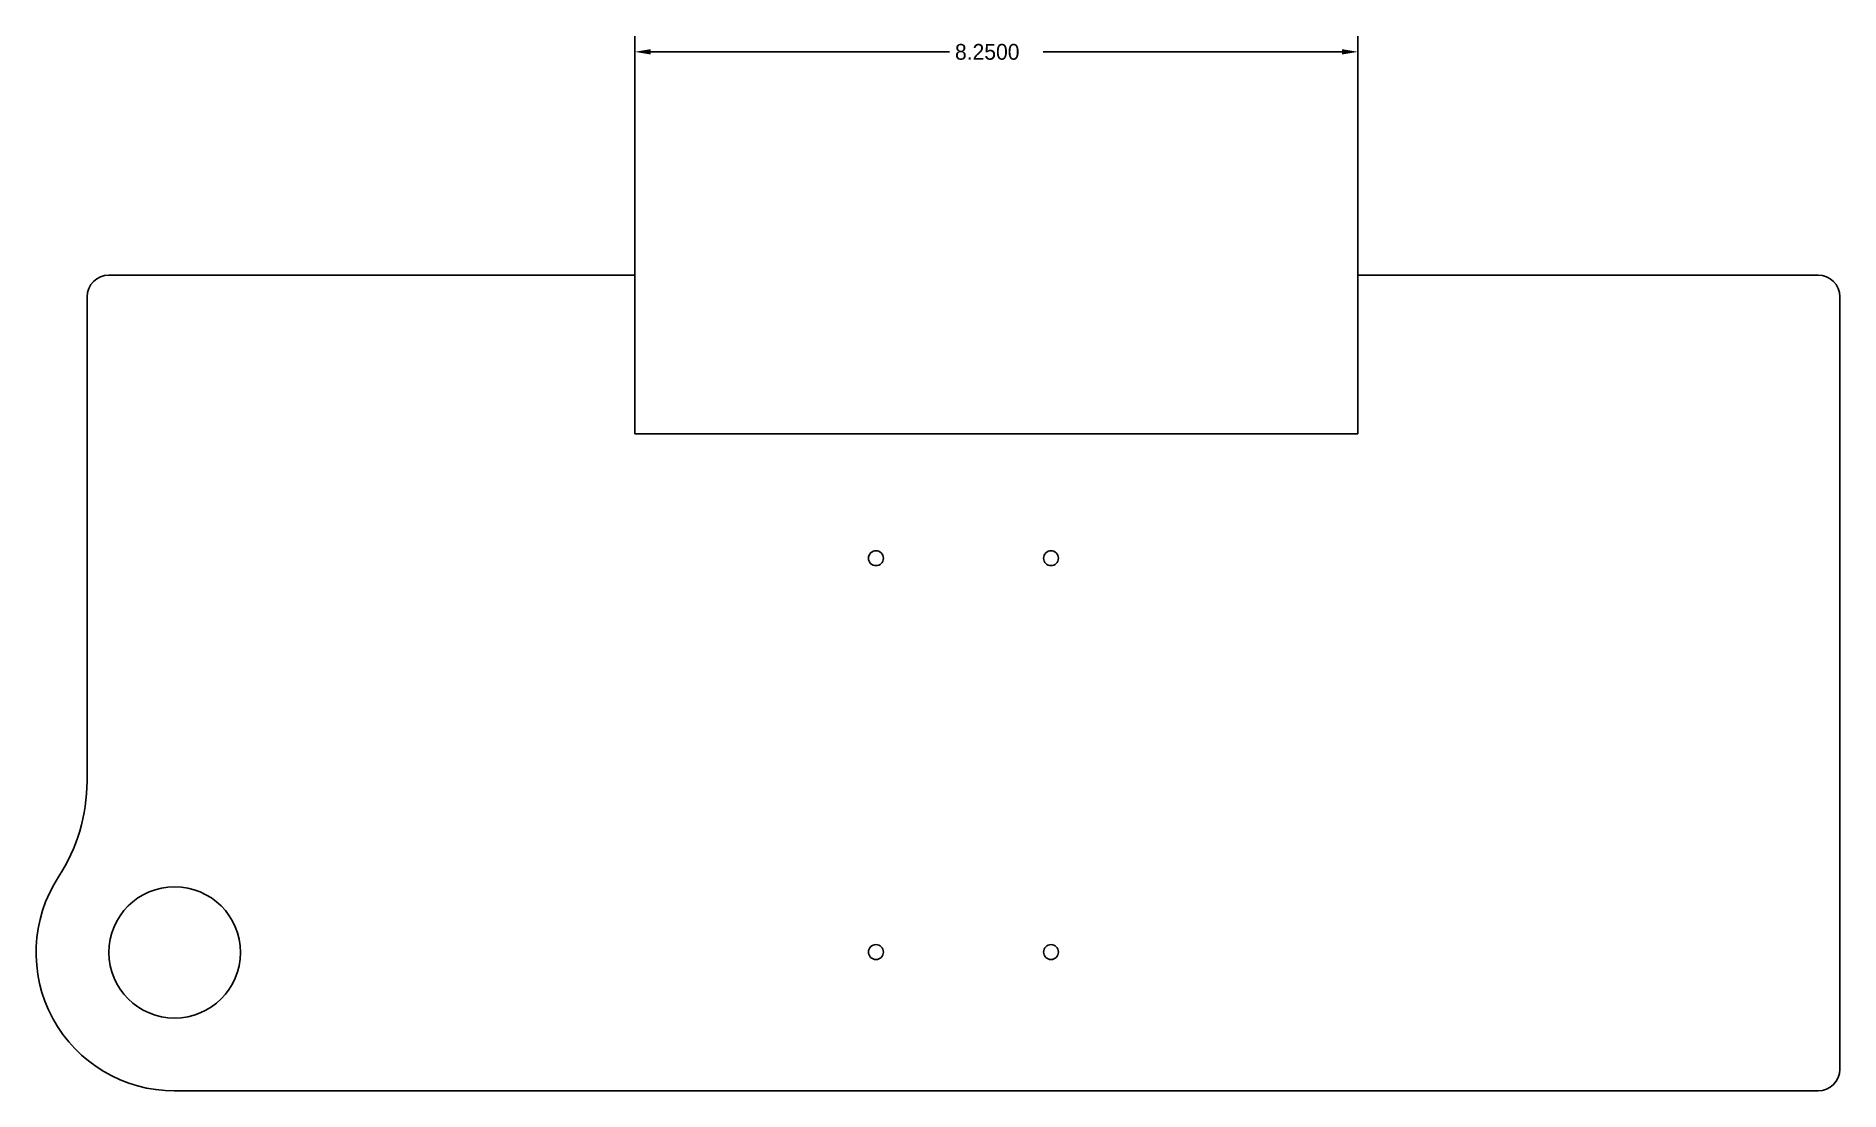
# Model space of a CAD drawing. Extents: x 0.3 to 20.9, y 0.4 to 12.4.
import ezdxf

# ---------------------------------------------------------------- set-up
doc = ezdxf.new("R2010")
doc.units = 0
doc.header["$LTSCALE"] = 0.03937
doc.layers.get('DEFPOINTS').update_dxf_attribs({"linetype": 'CONTINUOUS'})
doc.layers.add('DEFAULT', color=7, linetype='CONTINUOUS')
doc.dimstyles.get("Standard").update_dxf_attribs({"dimtxt": 0.18, "dimasz": 0.18, "dimexe": 0.18, "dimexo": 0.0625, "dimgap": 0.09, "dimtad": 0, "dimtih": 1, "dimtoh": 1, "dimzin": 0, "dimcen": 0.09, "dimazin": 3, "dimtfac": 1, "dimtofl": 0, "dimtmove": 0, "dimatfit": 3})

# ---------------------------------------------------------------- blocks, each defined once
blk = doc.blocks.new('*D1')
at = {"layer": 'DEFAULT', "color": 0}
for p, q in [((7.144, 7.947), (7.144, 12.427)), ((15.394, 7.947), (15.394, 12.427)), ((7.324, 12.247), (10.733, 12.247)), ((15.214, 12.247), (11.805, 12.247))]:
    blk.add_line(p, q, dxfattribs=at)
for points in [[(7.324, 12.277), (7.324, 12.217), (7.144, 12.247)], [(15.214, 12.217), (15.214, 12.277), (15.394, 12.247)]]:
    blk.add_solid(points, dxfattribs=at)
at = {"layer": 'DEFPOINTS', "color": 0}
for p in [(15.394, 12.247), (7.144, 7.884), (15.394, 7.884)]:
    blk.add_point(p, dxfattribs=at)
at = {"layer": 'DEFAULT', "color": 0, "linetype": 'CONTINUOUS'}
blk.add_text('8.2500', height=0.18, dxfattribs=at).set_placement((10.797, 12.157))

msp = doc.modelspace()

# ---------------------------------------------------------------- linework, layer by layer
at = {"layer": 'DEFAULT'}
for p, q in [((1.144, 9.699), (7.144, 9.699)), ((7.144, 7.884), (7.144, 9.699)), ((15.394, 9.699), (15.394, 7.884)), ((15.394, 9.699), (20.644, 9.699)), ((0.894, 9.449), (0.894, 3.921)), ((20.894, 9.449), (20.894, 0.634)), ((11.269, 7.884), (7.144, 7.884)), ((15.394, 7.884), (11.269, 7.884)), ((1.894, 0.384), (20.644, 0.384))]:
    msp.add_line(p, q, dxfattribs=at)
for centre, radius in [((9.895, 6.466), 0.085), ((11.893, 6.466), 0.085), ((1.894, 1.965), 0.75), ((9.895, 1.969), 0.085), ((11.893, 1.969), 0.085)]:
    msp.add_circle(centre, radius, dxfattribs=at)
for centre, radius, start, end in [((1.144, 9.449), 0.25, 90, 180), ((20.644, 9.449), 0.25, 360, 90), ((-1.106, 3.921), 2, 326.9004, 0), ((1.894, 1.965), 1.581, 146.9004, 270), ((20.644, 0.634), 0.25, 270, 360)]:
    msp.add_arc(centre, radius, start, end, dxfattribs=at)

# ---------------------------------------------------------------- dimensions: what is measured, and where the dimension line sits
dim = msp.add_linear_dim(base=(15.394, 12.247), p1=(7.144, 7.884), p2=(15.394, 7.884), dimstyle='STANDARD', dxfattribs=at)
dim.commit()
dim.dimension.update_dxf_attribs({"geometry": '*D1', "text_midpoint": (11.269, 12.247)})

doc.saveas('drawing.dxf')
